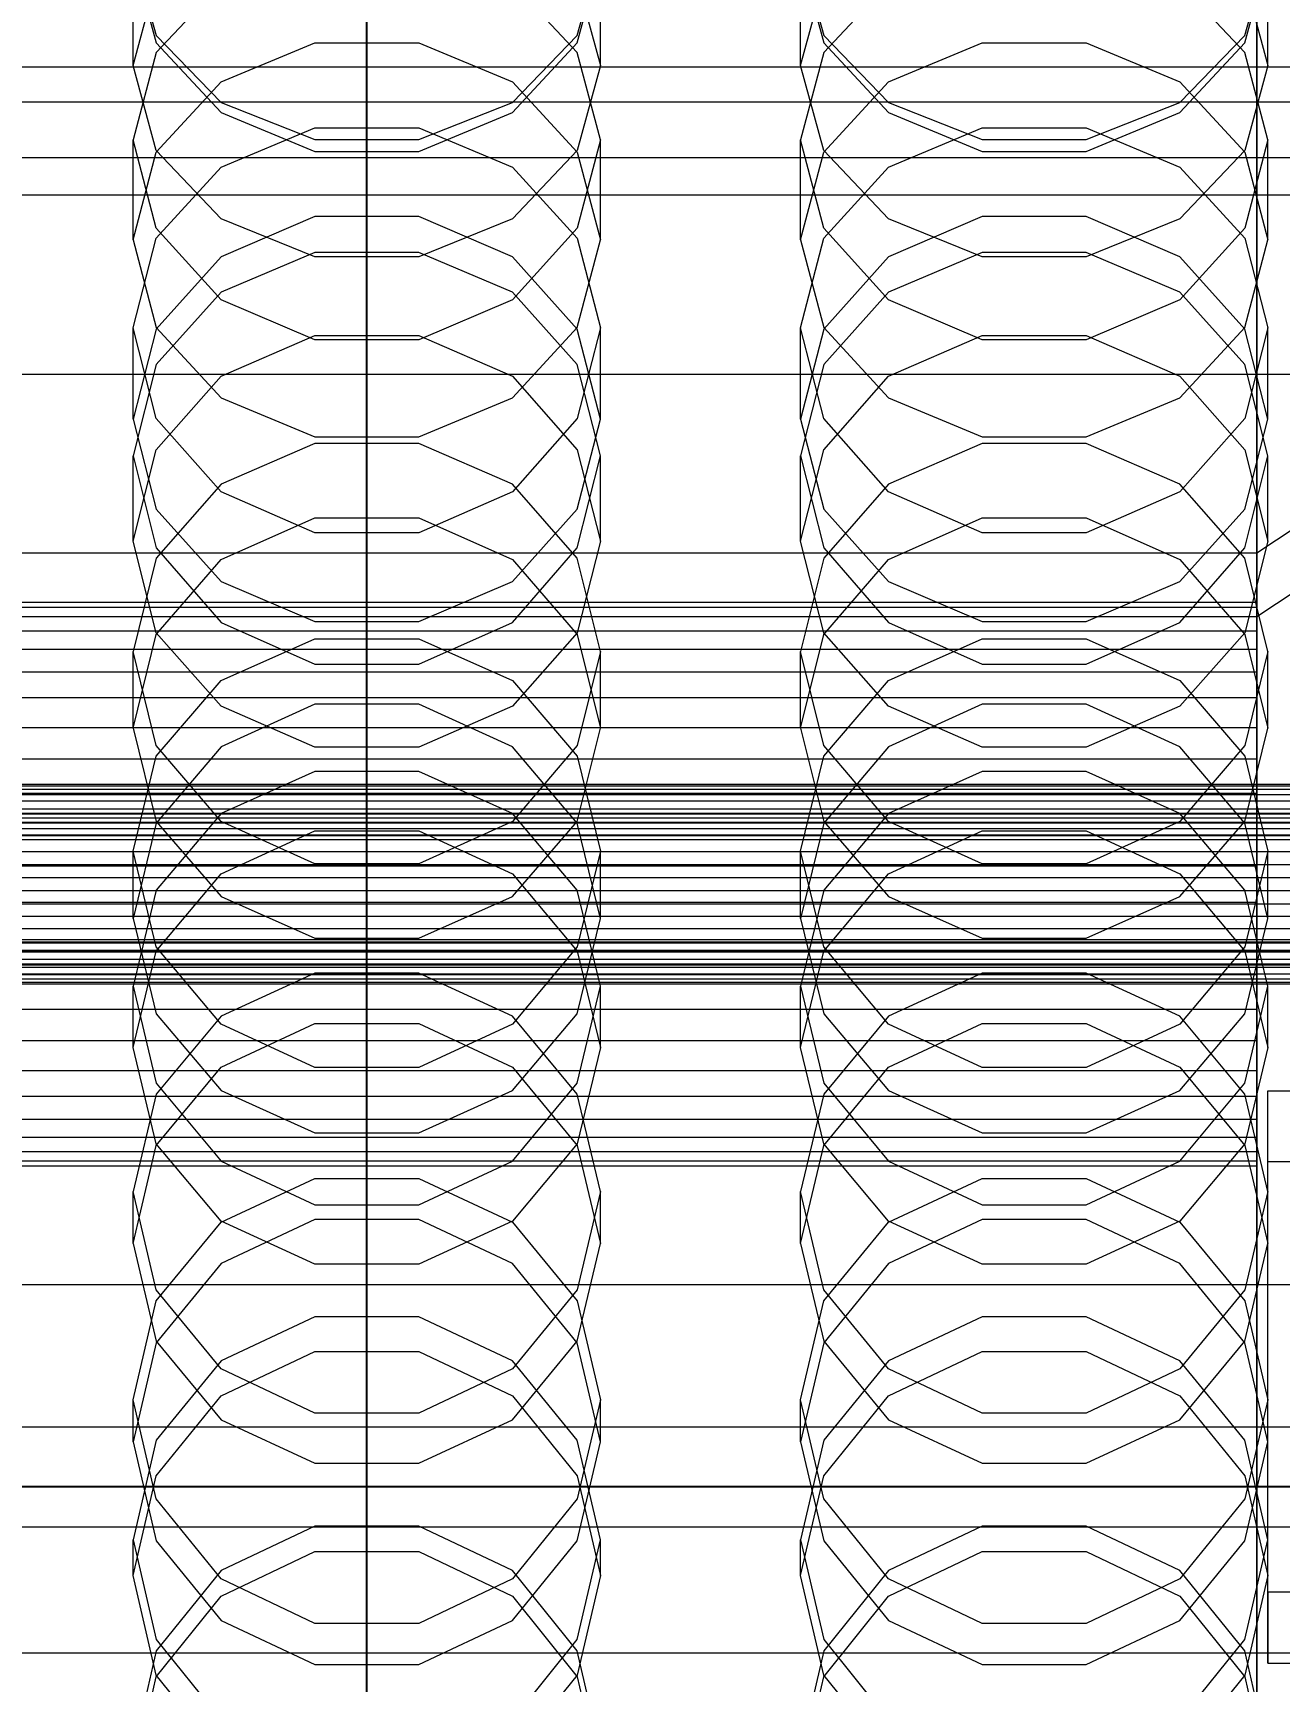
# Model space of a CAD drawing. Header units: millimetres. Extents: x -1970 to 34302, y -65268 to 6837.
# Drawn here: x 20 to 132, y -34217.5 to -34069.3 of the extents above; entities that cross this region are included whole.
import ezdxf

# ---------------------------------------------------------------- set-up
doc = ezdxf.new("R2010")
doc.units = ezdxf.units.MM
for name, color, linetype, lineweight in [('COTAS_O', 1, 'Continuous', 0), ('frontal_briquetadora', 7, 'Continuous', 0), ('frontal_C01', 7, 'Continuous', 0), ('frontal_C02', 7, 'Continuous', 0)]:
    doc.layers.add(name, color=color, linetype=linetype, lineweight=lineweight)
doc.dimstyles.new('R19_100', dxfattribs={"dimtxt": 250, "dimasz": 150, "dimexe": 150, "dimexo": 80, "dimgap": 100, "dimtad": 1, "dimtih": 1, "dimtoh": 1, "dimdsep": 46, "dimcen": 0.09, "dimadec": 0, "dimazin": 0, "dimtfac": 1, "dimtdec": 4, "dimtofl": 0, "dimtmove": 0, "dimatfit": 3, "dimfxl": 1, "dimtolj": 1, "dimtzin": 0, "dimarcsym": 0})

# ---------------------------------------------------------------- blocks, each defined once
blk = doc.blocks.new('*D35')
at = {"layer": 'COTAS_O', "color": 0, "lineweight": -2, "transparency": 16777216}
for p, q in [((-1725, -34320), (-1725, -33550)), ((1725, -34320), (1725, -33550)), ((-1575, -33700), (1575, -33700))]:
    blk.add_line(p, q, dxfattribs=at)
at = {"layer": 'COTAS_O', "color": 0, "transparency": 16777216}
for points in [[(-1575, -33675), (-1575, -33725), (-1725, -33700)], [(1575, -33675), (1575, -33725), (1725, -33700)]]:
    blk.add_solid(points, dxfattribs=at)
at = {"layer": 'Defpoints', "color": 0, "transparency": 16777216}
for p in [(1725, -33700), (-1725, -34400), (1725, -34400)]:
    blk.add_point(p, dxfattribs=at)
blk = doc.blocks.new('*D38')
at = {"layer": 'COTAS_O', "color": 0, "lineweight": -2, "transparency": 16777216}
for p, q in [((-570, -33700), (200, -33700)), ((50, -34750), (50, -33850)), ((-570, -34900), (200, -34900))]:
    blk.add_line(p, q, dxfattribs=at)
at = {"layer": 'COTAS_O', "color": 0, "transparency": 16777216}
for points in [[(25, -33850), (75, -33850), (50, -33700)], [(25, -34750), (75, -34750), (50, -34900)]]:
    blk.add_solid(points, dxfattribs=at)
at = {"layer": 'Defpoints', "color": 0, "transparency": 16777216}
for p in [(-650, -33700), (50, -33700), (-650, -34900)]:
    blk.add_point(p, dxfattribs=at)
blk = doc.blocks.new('*D39')
at = {"layer": 'COTAS_O', "color": 0, "lineweight": -2, "transparency": 16777216}
for p, q in [((-650, -34820), (-650, -34050)), ((650, -34820), (650, -34050)), ((-500, -34200), (500, -34200))]:
    blk.add_line(p, q, dxfattribs=at)
at = {"layer": 'COTAS_O', "color": 0, "transparency": 16777216}
for points in [[(-500, -34175), (-500, -34225), (-650, -34200)], [(500, -34175), (500, -34225), (650, -34200)]]:
    blk.add_solid(points, dxfattribs=at)
at = {"layer": 'Defpoints', "color": 0, "transparency": 16777216}
for p in [(650, -34200), (-650, -34900), (650, -34900)]:
    blk.add_point(p, dxfattribs=at)

msp = doc.modelspace()

# ---------------------------------------------------------------- linework, layer by layer
at = {"layer": 'frontal_briquetadora'}
for p, q in [((29, -34062.014), (31.08, -34069.506)), ((29, -34072.197), (29, -34062.443)), ((29, -34062.443), (31.08, -34070.159)), ((68.92, -34069.506), (71, -34062.014)), ((68.92, -34070.159), (71, -34062.443)), ((71, -34072.197), (71, -34062.443)), ((89, -34062.014), (91.08, -34069.506)), ((89, -34072.197), (89, -34062.443)), ((89, -34062.443), (91.08, -34070.159)), ((128.92, -34069.506), (131, -34062.014)), ((128.92, -34070.159), (131, -34062.443)), ((131, -34072.197), (131, -34062.443)), ((29, -34072.197), (31.08, -34064.539)), ((36.906, -34064.828), (31.08, -34071.036)), ((68.92, -34071.036), (63.094, -34064.828)), ((68.92, -34064.539), (71, -34072.197)), ((89, -34072.197), (91.08, -34064.539)), ((96.906, -34064.828), (91.08, -34071.036)), ((128.92, -34071.036), (123.094, -34064.828)), ((128.92, -34064.539), (131, -34072.197)), ((31.08, -34069.506), (36.907, -34075.515)), ((31.08, -34070.159), (36.906, -34076.428)), ((36.907, -34073.656), (45.327, -34070.144)), ((45.327, -34070.144), (54.673, -34070.144)), ((54.673, -34070.144), (63.093, -34073.656)), ((63.093, -34075.515), (68.92, -34069.506)), ((63.094, -34076.428), (68.92, -34070.159)), ((91.08, -34069.506), (96.907, -34075.515)), ((91.08, -34070.159), (96.906, -34076.428)), ((96.907, -34073.656), (105.327, -34070.144)), ((105.327, -34070.144), (114.673, -34070.144)), ((114.673, -34070.144), (123.093, -34073.656)), ((123.093, -34075.515), (128.92, -34069.506)), ((123.094, -34076.428), (128.92, -34070.159)), ((31.08, -34071.036), (29, -34078.875)), ((31.08, -34079.855), (29, -34072.197)), ((71, -34078.875), (68.92, -34071.036)), ((71, -34072.197), (68.92, -34079.855)), ((91.08, -34071.036), (89, -34078.875)), ((91.08, -34079.855), (89, -34072.197)), ((131, -34078.875), (128.92, -34071.036)), ((131, -34072.197), (128.92, -34079.855)), ((31.08, -34079.984), (36.907, -34073.656)), ((63.093, -34073.656), (68.92, -34079.984)), ((91.08, -34079.984), (96.907, -34073.656)), ((123.093, -34073.656), (128.92, -34079.984)), ((36.906, -34076.428), (45.326, -34079.94)), ((36.907, -34075.515), (45.327, -34078.849)), ((54.673, -34078.849), (63.093, -34075.515)), ((54.674, -34079.94), (63.094, -34076.428)), ((96.906, -34076.428), (105.326, -34079.94)), ((96.907, -34075.515), (105.327, -34078.849)), ((114.673, -34078.849), (123.093, -34075.515)), ((114.674, -34079.94), (123.094, -34076.428)), ((36.906, -34081.332), (45.326, -34077.812)), ((45.326, -34077.812), (54.674, -34077.812)), ((54.674, -34077.812), (63.094, -34081.332)), ((96.906, -34081.332), (105.326, -34077.812)), ((105.326, -34077.812), (114.674, -34077.812)), ((114.674, -34077.812), (123.094, -34081.332)), ((31.08, -34086.819), (29, -34078.875)), ((29, -34087.875), (29, -34078.875)), ((45.327, -34078.849), (54.673, -34078.849)), ((71, -34078.875), (68.92, -34086.82)), ((71, -34087.875), (71, -34078.875)), ((91.08, -34086.819), (89, -34078.875)), ((89, -34087.875), (89, -34078.875)), ((105.327, -34078.849), (114.673, -34078.849)), ((131, -34078.875), (128.92, -34086.82)), ((131, -34087.875), (131, -34078.875)), ((29, -34087.875), (31.08, -34079.984)), ((36.907, -34085.996), (31.08, -34079.855)), ((45.326, -34079.94), (54.674, -34079.94)), ((68.92, -34079.855), (63.093, -34085.996)), ((68.92, -34079.984), (71, -34087.875)), ((89, -34087.875), (91.08, -34079.984)), ((96.907, -34085.996), (91.08, -34079.855)), ((105.326, -34079.94), (114.674, -34079.94)), ((128.92, -34079.855), (123.093, -34085.996)), ((128.92, -34079.984), (131, -34087.875)), ((31.08, -34087.722), (36.906, -34081.332)), ((63.094, -34081.332), (68.92, -34087.722)), ((91.08, -34087.722), (96.906, -34081.332)), ((123.094, -34081.332), (128.92, -34087.722)), ((36.906, -34093.266), (31.08, -34086.819)), ((45.327, -34085.792), (36.907, -34089.399)), ((45.327, -34089.404), (36.907, -34085.996)), ((54.673, -34085.792), (45.327, -34085.792)), ((63.093, -34089.399), (54.673, -34085.792)), ((63.093, -34085.996), (54.673, -34089.404)), ((68.92, -34086.82), (63.094, -34093.266)), ((96.906, -34093.266), (91.08, -34086.819)), ((105.327, -34085.792), (96.907, -34089.399)), ((105.327, -34089.404), (96.907, -34085.996)), ((114.673, -34085.792), (105.327, -34085.792)), ((123.093, -34089.399), (114.673, -34085.792)), ((123.093, -34085.996), (114.673, -34089.404)), ((128.92, -34086.82), (123.094, -34093.266)), ((29, -34095.779), (31.08, -34087.722)), ((29, -34087.875), (31.08, -34095.766)), ((68.92, -34087.722), (71, -34095.779)), ((68.92, -34095.766), (71, -34087.875)), ((89, -34095.779), (91.08, -34087.722)), ((89, -34087.875), (91.08, -34095.766)), ((128.92, -34087.722), (131, -34095.779)), ((128.92, -34095.766), (131, -34087.875)), ((36.907, -34089.399), (31.08, -34095.899)), ((45.326, -34089.012), (36.906, -34092.596)), ((54.674, -34089.012), (45.326, -34089.012)), ((54.673, -34089.404), (45.327, -34089.404)), ((63.094, -34092.596), (54.674, -34089.012)), ((68.92, -34095.899), (63.093, -34089.399)), ((96.907, -34089.399), (91.08, -34095.899)), ((105.326, -34089.012), (96.906, -34092.596)), ((114.674, -34089.012), (105.326, -34089.012)), ((114.673, -34089.404), (105.327, -34089.404)), ((123.094, -34092.596), (114.674, -34089.012)), ((128.92, -34095.899), (123.093, -34089.399)), ((36.906, -34092.596), (31.08, -34099.099)), ((68.92, -34099.099), (63.094, -34092.596)), ((96.906, -34092.596), (91.08, -34099.099)), ((128.92, -34099.099), (123.094, -34092.596)), ((45.326, -34096.873), (36.906, -34093.266)), ((63.094, -34093.266), (54.674, -34096.873)), ((105.326, -34096.873), (96.906, -34093.266)), ((123.094, -34093.266), (114.674, -34096.873)), ((31.08, -34103.933), (29, -34095.779)), ((29, -34104.004), (29, -34095.779)), ((31.08, -34095.899), (29, -34104.004)), ((31.08, -34095.766), (36.907, -34102.094)), ((63.093, -34102.094), (68.92, -34095.766)), ((71, -34095.779), (68.92, -34103.933)), ((71, -34104.004), (68.92, -34095.899)), ((71, -34104.004), (71, -34095.779)), ((91.08, -34103.933), (89, -34095.779)), ((89, -34104.004), (89, -34095.779)), ((91.08, -34095.899), (89, -34104.004)), ((91.08, -34095.766), (96.907, -34102.094)), ((123.093, -34102.094), (128.92, -34095.766)), ((131, -34095.779), (128.92, -34103.933)), ((131, -34104.004), (128.92, -34095.899)), ((131, -34104.004), (131, -34095.779)), ((36.907, -34100.145), (45.327, -34096.48)), ((54.674, -34096.873), (45.326, -34096.873)), ((45.327, -34096.48), (54.673, -34096.48)), ((54.673, -34096.48), (63.093, -34100.145)), ((96.907, -34100.145), (105.327, -34096.48)), ((114.674, -34096.873), (105.326, -34096.873)), ((105.327, -34096.48), (114.673, -34096.48)), ((114.673, -34096.48), (123.093, -34100.145)), ((200, -34100), (-160, -34100)), ((31.08, -34099.099), (29, -34107.292)), ((31.08, -34106.751), (36.907, -34100.145)), ((63.093, -34100.145), (68.92, -34106.751)), ((71, -34107.292), (68.92, -34099.099)), ((91.08, -34099.099), (89, -34107.292)), ((91.08, -34106.751), (96.907, -34100.145)), ((123.093, -34100.145), (128.92, -34106.751)), ((131, -34107.292), (128.92, -34099.099)), ((36.907, -34102.094), (45.327, -34105.606)), ((54.673, -34105.606), (63.093, -34102.094)), ((96.907, -34102.094), (105.327, -34105.606)), ((114.673, -34105.606), (123.093, -34102.094)), ((29, -34104.004), (31.08, -34112.109)), ((36.906, -34110.541), (31.08, -34103.933)), ((68.92, -34103.933), (63.094, -34110.541)), ((68.92, -34112.109), (71, -34104.004)), ((89, -34104.004), (91.08, -34112.109)), ((96.906, -34110.541), (91.08, -34103.933)), ((128.92, -34103.933), (123.094, -34110.541)), ((128.92, -34112.109), (131, -34104.004)), ((45.326, -34106.182), (36.906, -34109.855)), ((54.674, -34106.182), (45.326, -34106.182)), ((45.327, -34105.606), (54.673, -34105.606)), ((63.094, -34109.855), (54.674, -34106.182)), ((105.326, -34106.182), (96.906, -34109.855)), ((114.674, -34106.182), (105.326, -34106.182)), ((105.327, -34105.606), (114.673, -34105.606)), ((123.094, -34109.855), (114.674, -34106.182)), ((29, -34114.988), (31.08, -34106.751)), ((29, -34114.988), (29, -34107.292)), ((29, -34107.292), (31.08, -34115.574)), ((68.92, -34106.751), (71, -34114.988)), ((68.92, -34115.574), (71, -34107.292)), ((71, -34114.988), (71, -34107.292)), ((89, -34114.988), (91.08, -34106.751)), ((89, -34114.988), (89, -34107.292)), ((89, -34107.292), (91.08, -34115.574)), ((128.92, -34106.751), (131, -34114.988)), ((128.92, -34115.574), (131, -34107.292)), ((131, -34114.988), (131, -34107.292)), ((36.906, -34109.855), (31.08, -34116.514)), ((45.326, -34114.235), (36.906, -34110.541)), ((63.094, -34110.541), (54.674, -34114.235)), ((68.92, -34116.514), (63.094, -34109.855)), ((96.906, -34109.855), (91.08, -34116.514)), ((105.326, -34114.235), (96.906, -34110.541)), ((123.094, -34110.541), (114.674, -34114.235)), ((128.92, -34116.514), (123.094, -34109.855)), ((31.08, -34112.109), (36.907, -34118.608)), ((63.093, -34118.608), (68.92, -34112.109)), ((91.08, -34112.109), (96.907, -34118.608)), ((123.093, -34118.608), (128.92, -34112.109)), ((36.907, -34116.612), (45.327, -34112.866)), ((45.327, -34112.866), (54.673, -34112.866)), ((54.673, -34112.866), (63.093, -34116.612)), ((96.907, -34116.612), (105.327, -34112.866)), ((105.327, -34112.866), (114.673, -34112.866)), ((114.673, -34112.866), (123.093, -34116.612)), ((31.08, -34123.224), (29, -34114.988)), ((54.674, -34114.235), (45.326, -34114.235)), ((71, -34114.988), (68.92, -34123.224)), ((91.08, -34123.224), (89, -34114.988)), ((114.674, -34114.235), (105.326, -34114.235)), ((131, -34114.988), (128.92, -34123.224)), ((31.08, -34116.514), (29, -34124.892)), ((31.08, -34115.574), (36.906, -34122.28)), ((31.08, -34123.363), (36.907, -34116.612)), ((63.093, -34116.612), (68.92, -34123.363)), ((63.094, -34122.28), (68.92, -34115.574)), ((71, -34124.892), (68.92, -34116.514)), ((91.08, -34116.514), (89, -34124.892)), ((91.08, -34115.574), (96.906, -34122.28)), ((91.08, -34123.363), (96.907, -34116.612)), ((123.093, -34116.612), (128.92, -34123.363)), ((123.094, -34122.28), (128.92, -34115.574)), ((131, -34124.892), (128.92, -34116.514)), ((36.907, -34118.608), (45.327, -34122.215)), ((54.673, -34122.215), (63.093, -34118.608)), ((96.907, -34118.608), (105.327, -34122.215)), ((114.673, -34122.215), (123.093, -34118.608)), ((36.906, -34122.28), (45.326, -34126.028)), ((45.327, -34122.215), (54.673, -34122.215)), ((54.674, -34126.028), (63.094, -34122.28)), ((96.906, -34122.28), (105.326, -34126.028)), ((105.327, -34122.215), (114.673, -34122.215)), ((114.674, -34126.028), (123.094, -34122.28)), ((29, -34131.781), (31.08, -34123.363)), ((36.907, -34129.83), (31.08, -34123.224)), ((36.906, -34127.512), (45.326, -34123.759)), ((45.326, -34123.759), (54.674, -34123.759)), ((54.674, -34123.759), (63.094, -34127.512)), ((68.92, -34123.224), (63.093, -34129.83)), ((68.92, -34123.363), (71, -34131.781)), ((89, -34131.781), (91.08, -34123.363)), ((96.907, -34129.83), (91.08, -34123.224)), ((96.906, -34127.512), (105.326, -34123.759)), ((105.326, -34123.759), (114.674, -34123.759)), ((114.674, -34123.759), (123.094, -34127.512)), ((128.92, -34123.224), (123.093, -34129.83)), ((128.92, -34123.363), (131, -34131.781)), ((31.08, -34133.352), (29, -34124.892)), ((29, -34131.781), (29, -34124.892)), ((71, -34124.892), (68.92, -34133.352)), ((71, -34131.781), (71, -34124.892)), ((91.08, -34133.352), (89, -34124.892)), ((89, -34131.781), (89, -34124.892)), ((131, -34124.892), (128.92, -34133.352)), ((131, -34131.781), (131, -34124.892)), ((45.326, -34126.028), (54.674, -34126.028)), ((105.326, -34126.028), (114.674, -34126.028)), ((31.08, -34134.311), (36.906, -34127.512)), ((63.094, -34127.512), (68.92, -34134.311)), ((91.08, -34134.311), (96.906, -34127.512)), ((123.094, -34127.512), (128.92, -34134.311)), ((45.327, -34129.642), (36.907, -34133.46)), ((45.327, -34133.495), (36.907, -34129.83)), ((54.673, -34129.642), (45.327, -34129.642)), ((63.093, -34133.46), (54.673, -34129.642)), ((63.093, -34129.83), (54.673, -34133.495)), ((105.327, -34129.642), (96.907, -34133.46)), ((105.327, -34133.495), (96.907, -34129.83)), ((114.673, -34129.642), (105.327, -34129.642)), ((123.093, -34133.46), (114.673, -34129.642)), ((123.093, -34129.83), (114.673, -34133.495)), ((29, -34131.781), (31.08, -34140.199)), ((68.92, -34140.199), (71, -34131.781)), ((89, -34131.781), (91.08, -34140.199)), ((128.92, -34140.199), (131, -34131.781)), ((29, -34142.855), (31.08, -34134.311)), ((36.906, -34140.193), (31.08, -34133.352)), ((36.907, -34133.46), (31.08, -34140.34)), ((54.673, -34133.495), (45.327, -34133.495)), ((68.92, -34140.34), (63.093, -34133.46)), ((68.92, -34133.352), (63.094, -34140.193)), ((68.92, -34134.311), (71, -34142.855)), ((89, -34142.855), (91.08, -34134.311)), ((96.906, -34140.193), (91.08, -34133.352)), ((96.907, -34133.46), (91.08, -34140.34)), ((114.673, -34133.495), (105.327, -34133.495)), ((128.92, -34140.34), (123.093, -34133.46)), ((128.92, -34133.352), (123.094, -34140.193)), ((128.92, -34134.311), (131, -34142.855)), ((45.326, -34135.681), (36.906, -34139.483)), ((54.674, -34135.681), (45.326, -34135.681)), ((63.094, -34139.483), (54.674, -34135.681)), ((105.326, -34135.681), (96.906, -34139.483)), ((114.674, -34135.681), (105.326, -34135.681)), ((123.094, -34139.483), (114.674, -34135.681)), ((-160, -34139.431), (200, -34139.431)), ((200, -34139.536), (-160, -34139.536)), ((-160, -34140.25), (200, -34140.25)), ((200, -34140.35), (-160, -34140.35)), ((31.08, -34140.34), (29, -34148.919)), ((36.906, -34139.483), (31.08, -34146.366)), ((31.08, -34140.199), (36.907, -34146.949)), ((45.326, -34144.012), (36.906, -34140.193)), ((63.094, -34140.193), (54.674, -34144.012)), ((63.093, -34146.949), (68.92, -34140.199)), ((68.92, -34146.366), (63.094, -34139.483)), ((71, -34148.919), (68.92, -34140.34)), ((91.08, -34140.34), (89, -34148.919)), ((96.906, -34139.483), (91.08, -34146.366)), ((91.08, -34140.199), (96.907, -34146.949)), ((105.326, -34144.012), (96.906, -34140.193)), ((123.094, -34140.193), (114.674, -34144.012)), ((123.093, -34146.949), (128.92, -34140.199)), ((128.92, -34146.366), (123.094, -34139.483)), ((131, -34148.919), (128.92, -34140.34)), ((-160, -34141.394), (200, -34141.394)), ((200, -34141.489), (-160, -34141.489)), ((36.907, -34144.884), (45.327, -34141.024)), ((45.327, -34141.024), (54.673, -34141.024)), ((54.673, -34141.024), (63.093, -34144.884)), ((96.907, -34144.884), (105.327, -34141.024)), ((105.327, -34141.024), (114.673, -34141.024)), ((114.673, -34141.024), (123.093, -34144.884)), ((31.08, -34151.47), (29, -34142.855)), ((29, -34148.919), (29, -34142.855)), ((71, -34142.855), (68.92, -34151.47)), ((71, -34148.919), (71, -34142.855)), ((91.08, -34151.47), (89, -34142.855)), ((89, -34148.919), (89, -34142.855)), ((131, -34142.855), (128.92, -34151.47)), ((131, -34148.919), (131, -34142.855)), ((31.08, -34151.841), (36.907, -34144.884)), ((54.674, -34144.012), (45.326, -34144.012)), ((63.093, -34144.884), (68.92, -34151.841)), ((91.08, -34151.841), (96.907, -34144.884)), ((114.674, -34144.012), (105.326, -34144.012)), ((123.093, -34144.884), (128.92, -34151.841)), ((31.08, -34146.366), (29, -34155.01)), ((71, -34155.01), (68.92, -34146.366)), ((91.08, -34146.366), (89, -34155.01)), ((131, -34155.01), (128.92, -34146.366)), ((36.907, -34146.949), (45.327, -34150.696)), ((54.673, -34150.696), (63.093, -34146.949)), ((96.907, -34146.949), (105.327, -34150.696)), ((114.673, -34150.696), (123.093, -34146.949)), ((29, -34148.919), (31.08, -34157.498)), ((68.92, -34157.498), (71, -34148.919)), ((89, -34148.919), (91.08, -34157.498)), ((128.92, -34157.498), (131, -34148.919)), ((45.327, -34150.696), (54.673, -34150.696)), ((105.327, -34150.696), (114.673, -34150.696)), ((200, -34151.031), (-160, -34151.031)), ((200, -34151.121), (-160, -34151.121)), ((200, -34151.864), (-160, -34151.864)), ((200, -34151.949), (-160, -34151.949)), ((29, -34160.516), (31.08, -34151.841)), ((36.906, -34158.429), (31.08, -34151.47)), ((68.92, -34151.47), (63.094, -34158.429)), ((68.92, -34151.841), (71, -34160.516)), ((89, -34160.516), (91.08, -34151.841)), ((96.906, -34158.429), (91.08, -34151.47)), ((128.92, -34151.47), (123.094, -34158.429)), ((128.92, -34151.841), (131, -34160.516)), ((-160, -34152.993), (200, -34152.993)), ((-160, -34153.073), (200, -34153.073)), ((29, -34160.516), (29, -34155.01)), ((29, -34155.01), (31.08, -34163.717)), ((45.326, -34153.841), (36.906, -34157.708)), ((54.674, -34153.841), (45.326, -34153.841)), ((63.094, -34157.708), (54.674, -34153.841)), ((68.92, -34163.717), (71, -34155.01)), ((71, -34160.516), (71, -34155.01)), ((89, -34160.516), (89, -34155.01)), ((89, -34155.01), (91.08, -34163.717)), ((105.326, -34153.841), (96.906, -34157.708)), ((114.674, -34153.841), (105.326, -34153.841)), ((123.094, -34157.708), (114.674, -34153.841)), ((128.92, -34163.717), (131, -34155.01)), ((131, -34160.516), (131, -34155.01)), ((31.08, -34157.498), (36.907, -34164.378)), ((36.906, -34157.708), (31.08, -34164.704)), ((63.093, -34164.378), (68.92, -34157.498)), ((68.92, -34164.704), (63.094, -34157.708)), ((91.08, -34157.498), (96.907, -34164.378)), ((96.906, -34157.708), (91.08, -34164.704)), ((123.093, -34164.378), (128.92, -34157.498)), ((128.92, -34164.704), (123.094, -34157.708)), ((45.326, -34162.312), (36.906, -34158.429)), ((36.907, -34162.278), (45.327, -34158.361)), ((45.327, -34158.361), (54.673, -34158.361)), ((54.673, -34158.361), (63.093, -34162.278)), ((63.094, -34158.429), (54.674, -34162.312)), ((105.326, -34162.312), (96.906, -34158.429)), ((96.907, -34162.278), (105.327, -34158.361)), ((105.327, -34158.361), (114.673, -34158.361)), ((114.673, -34158.361), (123.093, -34162.278)), ((123.094, -34158.429), (114.674, -34162.312)), ((31.08, -34169.191), (29, -34160.516)), ((71, -34160.516), (68.92, -34169.191)), ((91.08, -34169.191), (89, -34160.516)), ((131, -34160.516), (128.92, -34169.191)), ((31.08, -34169.336), (36.907, -34162.278)), ((54.674, -34162.312), (45.326, -34162.312)), ((63.093, -34162.278), (68.92, -34169.336)), ((91.08, -34169.336), (96.907, -34162.278)), ((114.674, -34162.312), (105.326, -34162.312)), ((123.093, -34162.278), (128.92, -34169.336)), ((31.08, -34163.717), (36.906, -34170.746)), ((63.094, -34170.746), (68.92, -34163.717)), ((91.08, -34163.717), (96.906, -34170.746)), ((123.094, -34170.746), (128.92, -34163.717)), ((31.08, -34164.704), (29, -34173.478)), ((36.907, -34164.378), (45.327, -34168.196)), ((54.673, -34168.196), (63.093, -34164.378)), ((71, -34173.478), (68.92, -34164.704)), ((91.08, -34164.704), (89, -34173.478)), ((96.907, -34164.378), (105.327, -34168.196)), ((114.673, -34168.196), (123.093, -34164.378)), ((131, -34173.478), (128.92, -34164.704)), ((45.327, -34168.196), (54.673, -34168.196)), ((105.327, -34168.196), (114.673, -34168.196)), ((29, -34178.137), (31.08, -34169.336)), ((36.907, -34176.147), (31.08, -34169.191)), ((68.92, -34169.191), (63.093, -34176.147)), ((68.92, -34169.336), (71, -34178.137)), ((89, -34178.137), (91.08, -34169.336)), ((96.907, -34176.147), (91.08, -34169.191)), ((128.92, -34169.191), (123.093, -34176.147)), ((128.92, -34169.336), (131, -34178.137)), ((36.906, -34170.746), (45.326, -34174.665)), ((54.674, -34174.665), (63.094, -34170.746)), ((96.906, -34170.746), (105.326, -34174.665)), ((114.674, -34174.665), (123.094, -34170.746)), ((36.906, -34176.216), (45.326, -34172.292)), ((45.326, -34172.292), (54.674, -34172.292)), ((54.674, -34172.292), (63.094, -34176.216)), ((96.906, -34176.216), (105.326, -34172.292)), ((105.326, -34172.292), (114.674, -34172.292)), ((114.674, -34172.292), (123.094, -34176.216)), ((31.08, -34182.307), (29, -34173.478)), ((29, -34178.137), (29, -34173.478)), ((71, -34173.478), (68.92, -34182.308)), ((71, -34178.137), (71, -34173.478)), ((91.08, -34182.307), (89, -34173.478)), ((89, -34178.137), (89, -34173.478)), ((131, -34173.478), (128.92, -34182.308)), ((131, -34178.137), (131, -34173.478)), ((45.327, -34175.979), (36.907, -34179.943)), ((45.326, -34174.665), (54.674, -34174.665)), ((54.673, -34175.979), (45.327, -34175.979)), ((63.093, -34179.943), (54.673, -34175.979)), ((105.327, -34175.979), (96.907, -34179.943)), ((105.326, -34174.665), (114.674, -34174.665)), ((114.673, -34175.979), (105.327, -34175.979)), ((123.093, -34179.943), (114.673, -34175.979)), ((31.08, -34183.307), (36.906, -34176.216)), ((45.327, -34180.008), (36.907, -34176.147)), ((63.093, -34176.147), (54.673, -34180.008)), ((63.094, -34176.216), (68.92, -34183.307)), ((91.08, -34183.307), (96.906, -34176.216)), ((105.327, -34180.008), (96.907, -34176.147)), ((123.093, -34176.147), (114.673, -34180.008)), ((123.094, -34176.216), (128.92, -34183.307)), ((29, -34178.137), (31.08, -34186.938)), ((68.92, -34186.938), (71, -34178.137)), ((89, -34178.137), (91.08, -34186.938)), ((128.92, -34186.938), (131, -34178.137)), ((36.907, -34179.943), (31.08, -34187.085)), ((54.673, -34180.008), (45.327, -34180.008)), ((68.92, -34187.085), (63.093, -34179.943)), ((96.907, -34179.943), (91.08, -34187.085)), ((114.673, -34180.008), (105.327, -34180.008)), ((128.92, -34187.085), (123.093, -34179.943)), ((29, -34192.191), (31.08, -34183.307)), ((36.906, -34189.426), (31.08, -34182.307)), ((68.92, -34182.308), (63.094, -34189.426)), ((68.92, -34183.307), (71, -34192.191)), ((89, -34192.191), (91.08, -34183.307)), ((96.906, -34189.426), (91.08, -34182.307)), ((128.92, -34182.308), (123.094, -34189.426)), ((128.92, -34183.307), (131, -34192.191)), ((45.326, -34184.734), (36.906, -34188.689)), ((54.674, -34184.734), (45.326, -34184.734)), ((63.094, -34188.689), (54.674, -34184.734)), ((105.326, -34184.734), (96.906, -34188.689)), ((114.674, -34184.734), (105.326, -34184.734)), ((123.094, -34188.689), (114.674, -34184.734)), ((31.08, -34187.085), (29, -34195.991)), ((31.08, -34186.938), (36.907, -34193.996)), ((36.907, -34191.85), (45.327, -34187.86)), ((45.327, -34187.86), (54.673, -34187.86)), ((54.673, -34187.86), (63.093, -34191.85)), ((63.093, -34193.996), (68.92, -34186.938)), ((71, -34195.991), (68.92, -34187.085)), ((91.08, -34187.085), (89, -34195.991)), ((91.08, -34186.938), (96.907, -34193.996)), ((96.907, -34191.85), (105.327, -34187.86)), ((105.327, -34187.86), (114.673, -34187.86)), ((114.673, -34187.86), (123.093, -34191.85)), ((123.093, -34193.996), (128.92, -34186.938)), ((131, -34195.991), (128.92, -34187.085)), ((36.906, -34188.689), (31.08, -34195.834)), ((68.92, -34195.834), (63.094, -34188.689)), ((96.906, -34188.689), (91.08, -34195.834)), ((128.92, -34195.834), (123.094, -34188.689)), ((45.326, -34193.392), (36.906, -34189.426)), ((63.094, -34189.426), (54.674, -34193.392)), ((105.326, -34193.392), (96.906, -34189.426)), ((123.094, -34189.426), (114.674, -34193.392)), ((31.08, -34201.121), (29, -34192.191)), ((29, -34195.991), (29, -34192.191)), ((31.08, -34199.039), (36.907, -34191.85)), ((63.093, -34191.85), (68.92, -34199.039)), ((71, -34192.191), (68.92, -34201.121)), ((71, -34195.991), (71, -34192.191)), ((91.08, -34201.121), (89, -34192.191)), ((89, -34195.991), (89, -34192.191)), ((91.08, -34199.039), (96.907, -34191.85)), ((123.093, -34191.85), (128.92, -34199.039)), ((131, -34192.191), (128.92, -34201.121)), ((131, -34195.991), (131, -34192.191)), ((54.674, -34193.392), (45.326, -34193.392)), ((114.674, -34193.392), (105.326, -34193.392)), ((36.907, -34193.996), (45.327, -34197.913)), ((54.673, -34197.913), (63.093, -34193.996)), ((96.907, -34193.996), (105.327, -34197.913)), ((114.673, -34197.913), (123.093, -34193.996)), ((31.08, -34195.834), (29, -34204.781)), ((29, -34195.991), (31.08, -34204.898)), ((71, -34204.781), (68.92, -34195.834)), ((68.92, -34204.898), (71, -34195.991)), ((91.08, -34195.834), (89, -34204.781)), ((89, -34195.991), (91.08, -34204.898)), ((131, -34204.781), (128.92, -34195.834)), ((128.92, -34204.898), (131, -34195.991)), ((45.327, -34197.913), (54.673, -34197.913)), ((105.327, -34197.913), (114.673, -34197.913)), ((29, -34208.003), (31.08, -34199.039)), ((68.92, -34199.039), (71, -34208.003)), ((89, -34208.003), (91.08, -34199.039)), ((128.92, -34199.039), (131, -34208.003)), ((36.906, -34208.312), (31.08, -34201.121)), ((68.92, -34201.121), (63.094, -34208.312)), ((96.906, -34208.312), (91.08, -34201.121)), ((128.92, -34201.121), (123.094, -34208.312)), ((45.326, -34203.573), (36.906, -34207.568)), ((54.674, -34203.573), (45.326, -34203.573)), ((63.094, -34207.568), (54.674, -34203.573)), ((105.326, -34203.573), (96.906, -34207.568)), ((114.674, -34203.573), (105.326, -34203.573)), ((123.094, -34207.568), (114.674, -34203.573)), ((29, -34208.003), (29, -34204.781)), ((29, -34204.781), (31.08, -34213.765)), ((31.08, -34204.898), (36.907, -34212.04)), ((63.093, -34212.04), (68.92, -34204.898)), ((68.92, -34213.765), (71, -34204.781)), ((71, -34208.003), (71, -34204.781)), ((89, -34208.003), (89, -34204.781)), ((89, -34204.781), (91.08, -34213.765)), ((91.08, -34204.898), (96.907, -34212.04)), ((123.093, -34212.04), (128.92, -34204.898)), ((128.92, -34213.765), (131, -34204.781)), ((131, -34208.003), (131, -34204.781)), ((36.907, -34209.873), (45.327, -34205.852)), ((45.327, -34205.852), (54.673, -34205.852)), ((54.673, -34205.852), (63.093, -34209.873)), ((96.907, -34209.873), (105.327, -34205.852)), ((105.327, -34205.852), (114.673, -34205.852)), ((114.673, -34205.852), (123.093, -34209.873)), ((31.08, -34216.967), (29, -34208.003)), ((36.906, -34207.568), (31.08, -34214.781)), ((45.326, -34212.316), (36.906, -34208.312)), ((63.094, -34208.312), (54.674, -34212.316)), ((68.92, -34214.78), (63.094, -34207.568)), ((71, -34208.003), (68.92, -34216.967)), ((91.08, -34216.967), (89, -34208.003)), ((96.906, -34207.568), (91.08, -34214.781)), ((105.326, -34212.316), (96.906, -34208.312)), ((123.094, -34208.312), (114.674, -34212.316)), ((128.92, -34214.78), (123.094, -34207.568)), ((131, -34208.003), (128.92, -34216.967)), ((31.08, -34217.117), (36.907, -34209.873)), ((63.093, -34209.873), (68.92, -34217.117)), ((91.08, -34217.117), (96.907, -34209.873)), ((123.093, -34209.873), (128.92, -34217.117)), ((36.907, -34212.04), (45.327, -34216.004)), ((54.674, -34212.316), (45.326, -34212.316)), ((54.673, -34216.004), (63.093, -34212.04)), ((96.907, -34212.04), (105.327, -34216.004)), ((114.674, -34212.316), (105.326, -34212.316)), ((114.673, -34216.004), (123.093, -34212.04)), ((31.08, -34213.765), (36.906, -34220.995)), ((63.094, -34220.995), (68.92, -34213.765)), ((91.08, -34213.765), (96.906, -34220.995)), ((123.094, -34220.995), (128.92, -34213.765)), ((31.08, -34214.781), (29, -34223.801)), ((45.327, -34216.004), (54.673, -34216.004)), ((71, -34223.801), (68.92, -34214.78)), ((91.08, -34214.781), (89, -34223.801)), ((105.327, -34216.004), (114.673, -34216.004)), ((131, -34223.801), (128.92, -34214.78)), ((29, -34226.151), (31.08, -34217.117)), ((36.907, -34224.156), (31.08, -34216.967)), ((68.92, -34216.967), (63.093, -34224.156)), ((68.92, -34217.117), (71, -34226.151)), ((89, -34226.151), (91.08, -34217.117)), ((96.907, -34224.156), (91.08, -34216.967)), ((128.92, -34216.967), (123.093, -34224.156)), ((128.92, -34217.117), (131, -34226.151))]:
    msp.add_line(p, q, dxfattribs=at)
at = {"layer": 'frontal_C01'}
for p, q in [((130, -34116.064), (130, -33803.877)), ((130, -33809.565), (130, -34121.752)), ((228.298, -34050.821), (130, -34116.064)), ((130, -34121.752), (228.298, -34056.508)), ((430, -34075.498), (-430, -34075.498)), ((430, -34080.498), (-430, -34080.498)), ((130, -34116.064), (0, -34116.064)), ((130, -34428.251), (130, -34116.064)), ((-130, -34120.467), (130, -34120.467)), ((-130, -34120.909), (130, -34120.909)), ((130, -34120.909), (130, -34120.467)), ((130, -34120.467), (130, -34121.752)), ((130, -34123.049), (130, -34120.909)), ((-130, -34121.752), (130, -34121.752)), ((0, -34121.752), (130, -34121.752)), ((130, -34121.752), (130, -34433.939)), ((130, -34121.752), (130, -34124.676)), ((-130, -34123.049), (130, -34123.049)), ((130, -34126.74), (130, -34123.049)), ((-130, -34124.676), (130, -34124.676)), ((130, -34124.676), (130, -34129.042)), ((-130, -34126.74), (130, -34126.74)), ((130, -34131.731), (130, -34126.74)), ((-130, -34129.042), (130, -34129.042)), ((130, -34129.042), (130, -34134.55)), ((-130, -34131.731), (130, -34131.731)), ((130, -34137.682), (130, -34131.731)), ((-130, -34134.55), (130, -34134.55)), ((130, -34134.55), (130, -34140.826)), ((-148, -34136.833), (148, -34136.833)), ((-148, -34136.99), (148, -34136.99)), ((-148, -34137.288), (148, -34137.288)), ((-148, -34137.748), (148, -34137.748)), ((-148, -34138.325), (148, -34138.325)), ((130, -34137.682), (-130, -34137.682)), ((130, -34144.187), (130, -34137.682)), ((-148, -34139.056), (148, -34139.056)), ((-148, -34139.871), (148, -34139.871)), ((-148, -34140.825), (148, -34140.825)), ((-148, -34141.823), (148, -34141.823)), ((-130, -34140.826), (130, -34140.826)), ((130, -34140.826), (130, -34147.442)), ((148, -34142.933), (-148, -34142.933)), ((-148, -34144.047), (148, -34144.047)), ((-130, -34144.187), (130, -34144.187)), ((130, -34150.803), (130, -34144.187)), ((-148, -34145.238), (148, -34145.238)), ((-148, -34146.391), (148, -34146.391)), ((-148, -34147.582), (148, -34147.582)), ((-130, -34147.442), (130, -34147.442)), ((130, -34147.442), (130, -34153.947)), ((-148, -34148.696), (148, -34148.696)), ((-148, -34149.806), (148, -34149.806)), ((-148, -34150.805), (148, -34150.805)), ((-130, -34150.803), (130, -34150.803)), ((130, -34157.079), (130, -34150.803)), ((-148, -34151.758), (148, -34151.758)), ((-148, -34152.573), (148, -34152.573)), ((-148, -34153.305), (148, -34153.305)), ((-148, -34153.881), (148, -34153.881)), ((-148, -34154.341), (148, -34154.341)), ((-148, -34154.639), (148, -34154.639)), ((-148, -34154.796), (148, -34154.796)), ((-130, -34153.947), (130, -34153.947)), ((130, -34153.947), (130, -34159.898)), ((-130, -34157.079), (130, -34157.079)), ((130, -34162.588), (130, -34157.079)), ((-130, -34159.898), (130, -34159.898)), ((130, -34159.898), (130, -34164.889)), ((-130, -34162.588), (130, -34162.588)), ((130, -34166.953), (130, -34162.588)), ((-130, -34164.889), (130, -34164.889)), ((130, -34164.889), (130, -34168.58)), ((131, -34170.806), (131, -34164.402)), ((131, -34164.402), (149, -34164.402)), ((131, -34209.496), (131, -34164.402)), ((-130, -34166.953), (130, -34166.953)), ((130, -34169.878), (130, -34166.953)), ((-130, -34168.58), (130, -34168.58)), ((130, -34168.58), (130, -34170.72)), ((-130, -34169.878), (130, -34169.878)), ((130, -34171.162), (130, -34169.878)), ((-130, -34170.72), (130, -34170.72)), ((-130, -34171.162), (130, -34171.162)), ((130, -34170.72), (130, -34171.162)), ((149, -34170.806), (131, -34170.806)), ((131, -34215.9), (131, -34170.806)), ((-450, -34181.845), (450, -34181.845)), ((450, -34194.652), (-450, -34194.652)), ((-425, -34203.618), (425, -34203.618)), ((149, -34209.496), (131, -34209.496)), ((131, -34209.496), (131, -34215.9)), ((450, -34215.002), (-450, -34215.002)), ((425, -34214.987), (-425, -34214.987)), ((131, -34215.9), (149, -34215.9))]:
    msp.add_line(p, q, dxfattribs=at)
at = {"layer": 'frontal_C02'}
for p, q in [((130, -34253.153), (130, -33968.332)), ((130, -33974.073), (130, -34258.894)), ((425, -34072.349), (-425, -34072.349)), ((-425, -34083.825), (425, -34083.825))]:
    msp.add_line(p, q, dxfattribs=at)

# ---------------------------------------------------------------- dimensions: what is measured, and where the dimension line sits
at = {"layer": 'COTAS_O'}
for p1, p2, distance, picture, middle in [((-1725, -34400), (1725, -34400), 700, '*D35', (0, -33700)), ((-650, -34900), (-650, -33700), -700, '*D38', (50, -34300)), ((-650, -34900), (650, -34900), 700, '*D39', (0, -34200))]:
    dim = msp.add_aligned_dim(p1=p1, p2=p2, distance=distance, text='<> O', dimstyle='R19_100', dxfattribs=at)
    dim.commit()
    dim.dimension.update_dxf_attribs({"geometry": picture, "text_midpoint": middle})

doc.saveas('drawing.dxf')
